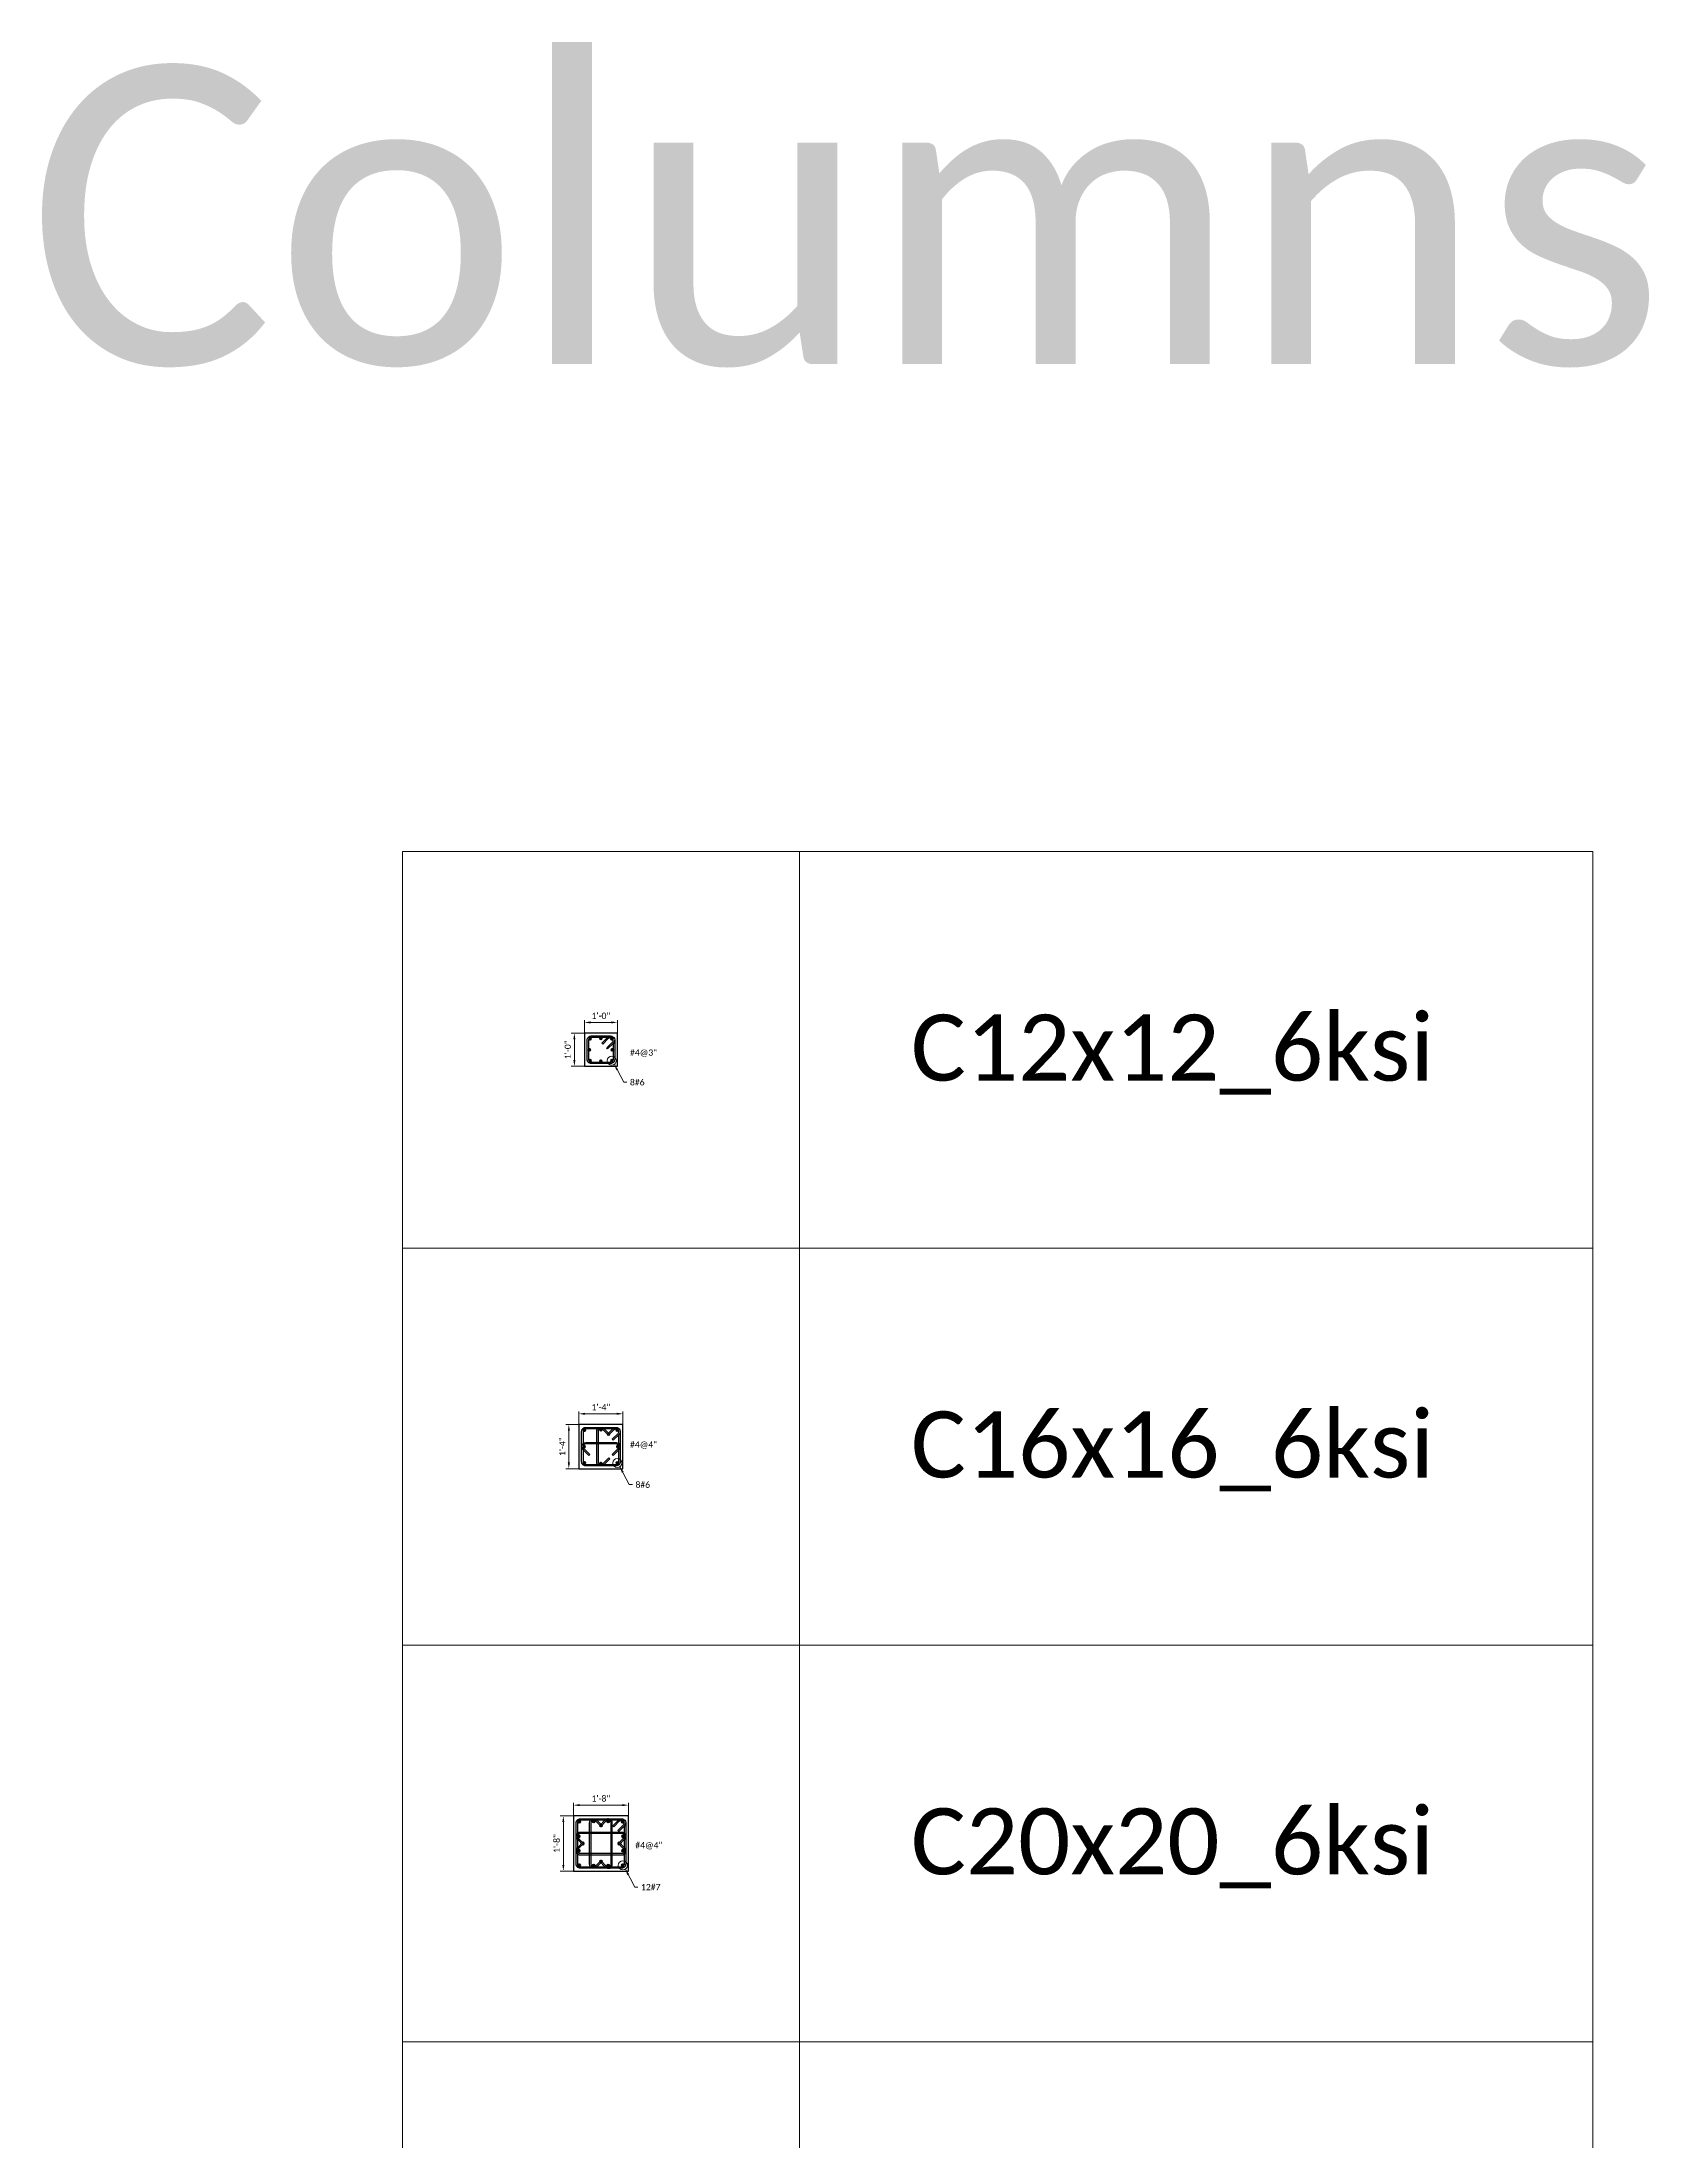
# Model space of a CAD drawing. Header units: inches. Extents: x -30573 to 11520, y -22457 to 4202.
# Drawn here: x 8631 to 9215, y 502 to 1264 of the extents above; entities that cross this region are included whole.
import ezdxf

# ---------------------------------------------------------------- set-up
doc = ezdxf.new("R2010")
doc.units = ezdxf.units.IN
doc.header["$PDMODE"] = 35
doc.linetypes.add('CENTER2', pattern=[28.575, 19.05, -3.175, 3.175, -3.175])
doc.layers.get('Defpoints').update_dxf_attribs({"lineweight": 70})
for name, color, linetype, lineweight in [('ACERO1', 6, 'Continuous', 50), ('ACERO2', 5, 'Continuous', 30), ('CONCRETO3', 4, 'Continuous', 25), ('Ejes', 8, 'CENTER2', 9), ('TEXTO', 1, 'Continuous', 13)]:
    doc.layers.add(name, color=color, linetype=linetype, lineweight=lineweight)
doc.styles.add('A1_4', font='calibri.ttf', dxfattribs={"height": 2.25})
doc.styles.add('CopyA1_16', font='calibri.ttf', dxfattribs={"height": 24})
doc.dimstyles.new('PONDERA1_4', dxfattribs={"dimscale": 0, "dimtxt": 2.25, "dimasz": 2.25, "dimexe": 1.25, "dimexo": 0.625, "dimgap": 1.25, "dimtad": 1, "dimrnd": 0.25, "dimzin": 1, "dimdsep": 46, "dimlunit": 4, "dimtxsty": 'A1_4', "dimcen": 0.5, "dimse1": 1, "dimse2": 1, "dimclrd": 256, "dimclrt": 256, "dimadec": 1, "dimazin": 0, "dimtfac": 1, "dimtmove": 0, "dimatfit": 3, "dimfxl": 1, "dimfrac": 2, "dimlwd": 13, "dimarcsym": 0})

# ---------------------------------------------------------------- blocks, each defined once
blk = doc.blocks.new('#6')
at = {"layer": 'ACERO1'}
h = blk.add_hatch(dxfattribs=at)
h.set_pattern_fill('ANSI31', color=256, scale=0.05)
h.set_pattern_definition([(45, (739.90264, 636.13107), (-0.112253202, 0.112253202), [])])
edge = h.paths.add_edge_path()
edge.add_arc((0, 0), 0.375, 0, 360)
blk.add_circle((0, 0), 0.375, dxfattribs=at)
blk = doc.blocks.new('*D198')
at = {"layer": 'Defpoints', "color": 0, "transparency": 16777216}
for p in [(8828.22, 908.4), (8840.22, 908.4), (8840.22, 908.4)]:
    blk.add_point(p, dxfattribs=at)
at = {"layer": 'TEXTO', "lineweight": 13, "transparency": 16777216}
blk.add_line((8830.47, 908.4), (8837.97, 908.4), dxfattribs=at)
at = {"layer": 'TEXTO', "transparency": 16777216}
for points in [[(8830.47, 908.78), (8830.47, 908.03), (8828.22, 908.4)], [(8837.97, 908.78), (8837.97, 908.03), (8840.22, 908.4)]]:
    blk.add_solid(points, dxfattribs=at)
at = {"layer": 'TEXTO', "transparency": 16777216, "insert": (8834.22, 910.8), "char_height": 2.25, "attachment_point": 5, "style": 'A1_4'}
blk.add_mtext('1\'-0"', dxfattribs=at)
blk = doc.blocks.new('*D193')
at = {"layer": 'Defpoints', "color": 0, "transparency": 16777216}
for p in [(8824.58, 904.48), (8824.58, 904.48), (8824.58, 892.48)]:
    blk.add_point(p, dxfattribs=at)
at = {"layer": 'TEXTO', "lineweight": 13, "transparency": 16777216}
blk.add_line((8824.58, 894.73), (8824.58, 902.23), dxfattribs=at)
at = {"layer": 'TEXTO', "transparency": 16777216}
for points in [[(8824.21, 902.23), (8824.96, 902.23), (8824.58, 904.48)], [(8824.21, 894.73), (8824.96, 894.73), (8824.58, 892.48)]]:
    blk.add_solid(points, dxfattribs=at)
at = {"layer": 'TEXTO', "transparency": 16777216, "insert": (8822.18, 898.48), "char_height": 2.25, "attachment_point": 5, "rotation": 90, "style": 'A1_4'}
blk.add_mtext('1\'-0"', dxfattribs=at)
blk = doc.blocks.new('*D199')
at = {"layer": 'Defpoints', "color": 0, "transparency": 16777216}
for p in [(8826.22, 766.4), (8842.22, 766.4), (8842.22, 766.4)]:
    blk.add_point(p, dxfattribs=at)
at = {"layer": 'TEXTO', "lineweight": 13, "transparency": 16777216}
blk.add_line((8828.47, 766.4), (8839.97, 766.4), dxfattribs=at)
at = {"layer": 'TEXTO', "transparency": 16777216}
for points in [[(8828.47, 766.78), (8828.47, 766.03), (8826.22, 766.4)], [(8839.97, 766.78), (8839.97, 766.03), (8842.22, 766.4)]]:
    blk.add_solid(points, dxfattribs=at)
at = {"layer": 'TEXTO', "transparency": 16777216, "insert": (8834.22, 768.78), "char_height": 2.25, "attachment_point": 5, "style": 'A1_4'}
blk.add_mtext('1\'-4"', dxfattribs=at)
blk = doc.blocks.new('*D194')
at = {"layer": 'Defpoints', "color": 0, "transparency": 16777216}
for p in [(8822.58, 762.48), (8822.58, 762.48), (8822.58, 746.48)]:
    blk.add_point(p, dxfattribs=at)
at = {"layer": 'TEXTO', "lineweight": 13, "transparency": 16777216}
blk.add_line((8822.58, 748.73), (8822.58, 760.23), dxfattribs=at)
at = {"layer": 'TEXTO', "transparency": 16777216}
for points in [[(8822.21, 760.23), (8822.96, 760.23), (8822.58, 762.48)], [(8822.21, 748.73), (8822.96, 748.73), (8822.58, 746.48)]]:
    blk.add_solid(points, dxfattribs=at)
at = {"layer": 'TEXTO', "transparency": 16777216, "insert": (8820.2, 754.48), "char_height": 2.25, "attachment_point": 5, "rotation": 90, "style": 'A1_4'}
blk.add_mtext('1\'-4"', dxfattribs=at)
blk = doc.blocks.new('*D200')
at = {"layer": 'Defpoints', "color": 0, "transparency": 16777216}
for p in [(8824.22, 624.4), (8844.22, 624.4), (8844.22, 624.4)]:
    blk.add_point(p, dxfattribs=at)
at = {"layer": 'TEXTO', "lineweight": 13, "transparency": 16777216}
blk.add_line((8826.47, 624.4), (8841.97, 624.4), dxfattribs=at)
at = {"layer": 'TEXTO', "transparency": 16777216}
for points in [[(8826.47, 624.78), (8826.47, 624.03), (8824.22, 624.4)], [(8841.97, 624.78), (8841.97, 624.03), (8844.22, 624.4)]]:
    blk.add_solid(points, dxfattribs=at)
at = {"layer": 'TEXTO', "transparency": 16777216, "insert": (8834.22, 626.8), "char_height": 2.25, "attachment_point": 5, "style": 'A1_4'}
blk.add_mtext('1\'-8"', dxfattribs=at)
blk = doc.blocks.new('*D196')
at = {"layer": 'Defpoints', "color": 0, "transparency": 16777216}
for p in [(8820.58, 620.48), (8820.58, 620.48), (8820.58, 600.48)]:
    blk.add_point(p, dxfattribs=at)
at = {"layer": 'TEXTO', "lineweight": 13, "transparency": 16777216}
blk.add_line((8820.58, 602.73), (8820.58, 618.23), dxfattribs=at)
at = {"layer": 'TEXTO', "transparency": 16777216}
for points in [[(8820.21, 618.23), (8820.96, 618.23), (8820.58, 620.48)], [(8820.21, 602.73), (8820.96, 602.73), (8820.58, 600.48)]]:
    blk.add_solid(points, dxfattribs=at)
at = {"layer": 'TEXTO', "transparency": 16777216, "insert": (8818.18, 610.48), "char_height": 2.25, "attachment_point": 5, "rotation": 90, "style": 'A1_4'}
blk.add_mtext('1\'-8"', dxfattribs=at)
blk = doc.blocks.new('#7')
at = {"layer": 'ACERO1'}
h = blk.add_hatch(dxfattribs=at)
h.set_pattern_fill('ANSI31', color=256, scale=0.05)
h.set_pattern_definition([(45, (-2745.0489, 149.7394), (-0.1122532015, 0.1122532015), [])])
edge = h.paths.add_edge_path()
edge.add_arc((0, 0), 0.438, 0, 360)
blk.add_circle((0, 0), 0.438, dxfattribs=at)

msp = doc.modelspace()

# ---------------------------------------------------------------- linework, layer by layer
at = {"layer": 'ACERO2'}
for points in [[(8839.222, 901.982), (8839.222, 894.982, -0.4142136), (8837.722, 893.482), (8830.722, 893.482, -0.4142136), (8829.222, 894.982), (8829.222, 901.982, -0.4142136), (8830.722, 903.482), (8837.722, 903.482, -0.6681786), (8838.783, 900.921), (8836.661, 898.8), (8836.308, 899.154), (8838.429, 901.275, 0.6681786), (8837.722, 902.982), (8830.722, 902.982, 0.4142136), (8829.722, 901.982), (8829.722, 894.982, 0.4142136), (8830.722, 893.982), (8837.722, 893.982, 0.4142136), (8838.722, 894.982), (8838.722, 900.861)], [(8836.601, 902.982), (8834.54, 900.921), (8834.894, 900.568), (8837.015, 902.689, -0.1989124), (8837.722, 902.982)], [(8841.222, 759.982), (8841.222, 748.982, -0.4142136), (8839.722, 747.482), (8828.722, 747.482, -0.4142136), (8827.222, 748.982), (8827.222, 759.982, -0.4142136), (8828.722, 761.482), (8839.722, 761.482, -0.6681786), (8840.783, 758.921), (8838.661, 756.8), (8838.308, 757.154), (8840.429, 759.275, 0.6681786), (8839.722, 760.982), (8828.722, 760.982, 0.4142136), (8827.722, 759.982), (8827.722, 748.982, 0.4142136), (8828.722, 747.982), (8839.722, 747.982, 0.4142136), (8840.722, 748.982), (8840.722, 758.861)], [(8838.601, 760.982), (8836.54, 758.921), (8836.894, 758.568), (8839.015, 760.689, -0.1989124), (8839.722, 760.982)], [(8843.222, 617.982), (8843.222, 602.982, -0.4142136), (8841.722, 601.482), (8826.722, 601.482, -0.4142136), (8825.222, 602.982), (8825.222, 617.982, -0.4142136), (8826.722, 619.482), (8841.722, 619.482, -0.6681786), (8842.783, 616.921), (8840.661, 614.8), (8840.308, 615.154), (8842.429, 617.275, 0.6681786), (8841.722, 618.982), (8826.722, 618.982, 0.4142136), (8825.722, 617.982), (8825.722, 602.982, 0.4142136), (8826.722, 601.982), (8841.722, 601.982, 0.4142136), (8842.722, 602.982), (8842.722, 616.861)], [(8840.601, 618.982), (8838.54, 616.921), (8838.894, 616.568), (8841.015, 618.689, -0.1989124), (8841.722, 618.982)]]:
    msp.add_lwpolyline(points, format="xyb", dxfattribs=at)
for points in [[(8830.136, 751.654), (8829.783, 751.3), (8827.661, 753.421, -0.6681786), (8828.722, 755.982), (8839.722, 755.982, -0.6681786), (8840.783, 753.421), (8838.661, 751.3), (8838.308, 751.654), (8840.429, 753.775, 0.6681786), (8839.722, 755.482), (8828.722, 755.482, 0.6681786), (8828.015, 753.775)], [(8830.136, 751.654), (8829.783, 751.3), (8827.661, 753.421, -0.6681786), (8828.722, 755.982), (8839.722, 755.982, -0.6681786), (8840.783, 753.421), (8838.661, 751.3), (8838.308, 751.654), (8840.429, 753.775, 0.6681786), (8839.722, 755.482), (8828.722, 755.482, 0.6681786), (8828.015, 753.775)], [(8837.05, 750.396), (8837.404, 750.043), (8835.283, 747.921, -0.6681786), (8832.722, 748.982), (8832.722, 759.982, -0.6681786), (8835.283, 761.043), (8837.404, 758.921), (8837.05, 758.568), (8834.929, 760.689, 0.6681786), (8833.222, 759.982), (8833.222, 748.982, 0.6681786), (8834.929, 748.275)], [(8837.05, 750.396), (8837.404, 750.043), (8835.283, 747.921, -0.6681786), (8832.722, 748.982), (8832.722, 759.982, -0.6681786), (8835.283, 761.043), (8837.404, 758.921), (8837.05, 758.568), (8834.929, 760.689, 0.6681786), (8833.222, 759.982), (8833.222, 748.982, 0.6681786), (8834.929, 748.275)], [(8834.418, 604.396), (8834.771, 604.043), (8832.65, 601.921, -0.6681786), (8830.089, 602.982), (8830.089, 617.982, -0.6681786), (8832.65, 619.043), (8834.771, 616.921), (8834.418, 616.568), (8832.297, 618.689, 0.6681786), (8830.589, 617.982), (8830.589, 602.982, 0.6681786), (8832.297, 602.275)], [(8834.026, 604.396), (8833.673, 604.043), (8835.794, 601.921, 0.6681786), (8838.355, 602.982), (8838.355, 617.982, 0.6681786), (8835.794, 619.043), (8833.673, 616.921), (8834.026, 616.568), (8836.147, 618.689, -0.6681786), (8837.855, 617.982), (8837.855, 602.982, -0.6681786), (8836.147, 602.275)], [(8828.136, 610.286), (8827.783, 609.933), (8825.661, 612.054, -0.6681786), (8826.722, 614.615), (8841.722, 614.615, -0.6681786), (8842.783, 612.054), (8840.661, 609.933), (8840.308, 610.286), (8842.429, 612.407, 0.6681786), (8841.722, 614.115), (8826.722, 614.115, 0.6681786), (8826.015, 612.407)], [(8828.136, 610.678), (8827.783, 611.031), (8825.661, 608.91, 0.6681786), (8826.722, 606.349), (8841.722, 606.349, 0.6681786), (8842.783, 608.91), (8840.661, 611.031), (8840.308, 610.678), (8842.429, 608.556, -0.6681786), (8841.722, 606.849), (8826.722, 606.849, -0.6681786), (8826.015, 608.556)]]:
    msp.add_lwpolyline(points, format="xyb", close=True, dxfattribs=at)
at = {"layer": 'CONCRETO3'}
for points in [[(8828.222, 892.482), (8840.222, 892.482), (8840.222, 904.482), (8828.222, 904.482)], [(8826.222, 746.482), (8842.222, 746.482), (8842.222, 762.482), (8826.222, 762.482)], [(8824.222, 600.482), (8844.222, 600.482), (8844.222, 620.482), (8824.222, 620.482)]]:
    msp.add_lwpolyline(points, close=True, dxfattribs=at)
at = {"layer": 'Ejes'}
for p, q in [((8828.222, 904.482), (8828.222, 909.261)), ((8840.222, 904.482), (8840.222, 909.261)), ((8823.443, 904.482), (8828.222, 904.482)), ((8823.443, 892.482), (8828.222, 892.482)), ((8821.443, 762.482), (8826.222, 762.482)), ((8826.222, 762.482), (8826.222, 767.261)), ((8842.222, 762.482), (8842.222, 767.261)), ((8821.443, 746.482), (8826.222, 746.482)), ((8824.222, 620.482), (8824.222, 625.261)), ((8844.222, 620.482), (8844.222, 625.261)), ((8819.443, 620.482), (8824.222, 620.482)), ((8819.443, 600.482), (8824.222, 600.482))]:
    msp.add_line(p, q, dxfattribs=at)
at = {"layer": 'TEXTO'}
for p, q in [((8762.222, 970.482), (8762.222, -325.518)), ((8762.222, 970.482), (9194.222, 970.482)), ((8906.222, 970.482), (8906.222, -325.518)), ((9194.222, 970.482), (9194.222, -325.518)), ((8762.222, 826.482), (9194.222, 826.482)), ((8762.222, 682.482), (9194.222, 682.482)), ((8762.222, 538.482), (9194.222, 538.482))]:
    msp.add_line(p, q, dxfattribs=at)
for centre in [(8838.164, 894.54), (8840.164, 748.54), (8842.164, 602.54)]:
    msp.add_circle(centre, 1.654, dxfattribs=at)

# ---------------------------------------------------------------- block references
at = {"layer": 'CONCRETO3', "xscale": -1}
for name, p in [('#6', (8830.28, 902.424)), ('#6', (8834.222, 902.607)), ('#6', (8828.28, 760.424)), ('#6', (8834.222, 760.607)), ('#7', (8826.324, 618.38)), ('#7', (8831.589, 618.544))]:
    msp.add_blockref(name, p, dxfattribs=at)
at = {"layer": 'CONCRETO3'}
for name, p in [('#6', (8838.164, 902.424)), ('#6', (8840.164, 760.424)), ('#7', (8836.855, 618.544)), ('#7', (8842.12, 618.38))]:
    msp.add_blockref(name, p, dxfattribs=at)
for name, p, rotation in [('#6', (8830.097, 898.482), 89.99999999999999), ('#6', (8830.28, 894.54), 180), ('#6', (8834.222, 894.357), 180), ('#6', (8828.097, 754.482), 89.99999999999999), ('#6', (8828.28, 748.54), 180), ('#6', (8834.222, 748.357), 180), ('#7', (8826.159, 613.115), 89.99999999999999), ('#7', (8826.324, 602.584), 180), ('#7', (8831.589, 602.419), 180), ('#7', (8842.284, 607.849), 270)]:
    msp.add_blockref(name, p, dxfattribs=dict(at, rotation=rotation))
at = {"layer": 'CONCRETO3', "xscale": -1}
for name, p, rotation in [('#6', (8838.164, 894.54), 180), ('#6', (8838.347, 898.482), 270), ('#6', (8840.347, 754.482), 270), ('#6', (8840.164, 748.54), 180), ('#7', (8842.284, 613.115), 270), ('#7', (8826.159, 607.849), 90), ('#7', (8836.855, 602.419), 180), ('#7', (8842.12, 602.584), 180)]:
    msp.add_blockref(name, p, dxfattribs=dict(at, rotation=rotation))

# ---------------------------------------------------------------- texts
at = {"layer": 'TEXTO', "attachment_point": 4}
for s, insert, char_height, style in [('Columns', (8625.888, 1200.652), 108, 'CopyA1_16'), ('C12x12_6ksi', (8946.718, 896.753), 24, 'CopyA1_16'), ('#4@3"', (8844.76, 897.259), 2.25, 'A1_4'), ('8#6', (8844.76, 886.663), 2.25, 'A1_4'), ('C16x16_6ksi', (8946.718, 752.753), 24, 'CopyA1_16'), ('#4@4"', (8844.76, 755.039), 2.25, 'A1_4'), ('8#6', (8846.76, 740.663), 2.25, 'A1_4'), ('C20x20_6ksi', (8946.718, 608.753), 24, 'CopyA1_16'), ('#4@4"', (8846.687, 609.672), 2.25, 'A1_4'), ('12#7', (8848.76, 594.663), 2.25, 'A1_4')]:
    msp.add_mtext(s, dxfattribs=dict(at, insert=insert, char_height=char_height, style=style))

# ---------------------------------------------------------------- dimensions: what is measured, and where the dimension line sits
at = {"layer": 'TEXTO'}
for p1, p2, picture, middle in [((8828.222, 908.401), (8840.222, 908.401), '*D198', (8834.222, 910.804)), ((8824.582, 892.482), (8824.582, 904.482), '*D193', (8822.179, 898.482)), ((8826.222, 766.401), (8842.222, 766.401), '*D199', (8834.222, 768.784)), ((8822.582, 746.482), (8822.582, 762.482), '*D194', (8820.199, 754.482)), ((8824.222, 624.401), (8844.222, 624.401), '*D200', (8834.222, 626.804)), ((8820.582, 600.482), (8820.582, 620.482), '*D196', (8818.179, 610.482))]:
    dim = msp.add_aligned_dim(p1=p1, p2=p2, distance=0, dimstyle='PONDERA1_4', override={"dimscale": 1}, dxfattribs=at)
    dim.commit()
    dim.dimension.update_dxf_attribs({"geometry": picture, "text_midpoint": middle})

# ---------------------------------------------------------------- leaders
for points in [[(8839.091, 893.171), (8842.515, 886.696), (8843.653, 886.696)], [(8841.091, 747.171), (8844.515, 740.696), (8845.653, 740.696)], [(8843.091, 601.171), (8846.515, 594.696), (8847.653, 594.696)]]:
    msp.add_leader(points, dimstyle='PONDERA1_4', override={"dimscale": 1}, dxfattribs=at)

doc.saveas('drawing.dxf')
